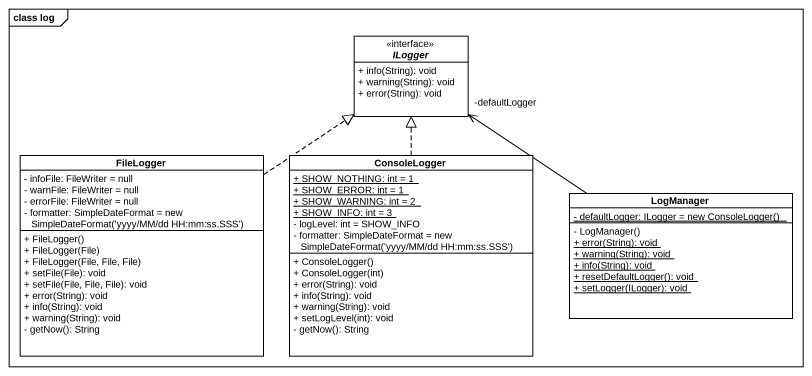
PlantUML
@startuml
mainframe class log
hide circle
hide empty members
skinparam classAttributeIconSize 0
interface ILogger <<interface>> {
  + info(String): void
  + warning(String): void
  + error(String): void
}
class FileLogger {
  - infoFile: FileWriter = null
  - warnFile: FileWriter = null
  - errorFile: FileWriter = null
  {field} - formatter: SimpleDateFormat = new SimpleDateFormat('yyyy/MM/dd HH:mm:ss.SSS')
  + FileLogger()
  + FileLogger(File)
  + FileLogger(File, File, File)
  + setFile(File): void
  + setFile(File, File, File): void
  + error(String): void
  + info(String): void
  + warning(String): void
  - getNow(): String
}
class ConsoleLogger {
  {static} + SHOW_NOTHING: int = 1
  {static} + SHOW_ERROR: int = 1
  {static} + SHOW_WARNING: int = 2
  {static} + SHOW_INFO: int = 3
  - logLevel: int = SHOW_INFO
  {field} - formatter: SimpleDateFormat = new SimpleDateFormat('yyyy/MM/dd HH:mm:ss.SSS')
  + ConsoleLogger()
  + ConsoleLogger(int)
  + error(String): void
  + info(String): void
  + warning(String): void
  + setLogLevel(int): void
  - getNow(): String
}
class LogManager {
  {static} {field} - defaultLogger: ILogger = new ConsoleLogger()
  - LogManager()
  {static} + error(String): void
  {static} + warning(String): void
  {static} + info(String): void
  {static} + resetDefaultLogger(): void
  {static} + setLogger(ILogger): void
}
FileLogger .up.|> ILogger
ConsoleLogger .up.|> ILogger
LogManager -up-> "-defaultLogger" ILogger
@enduml
